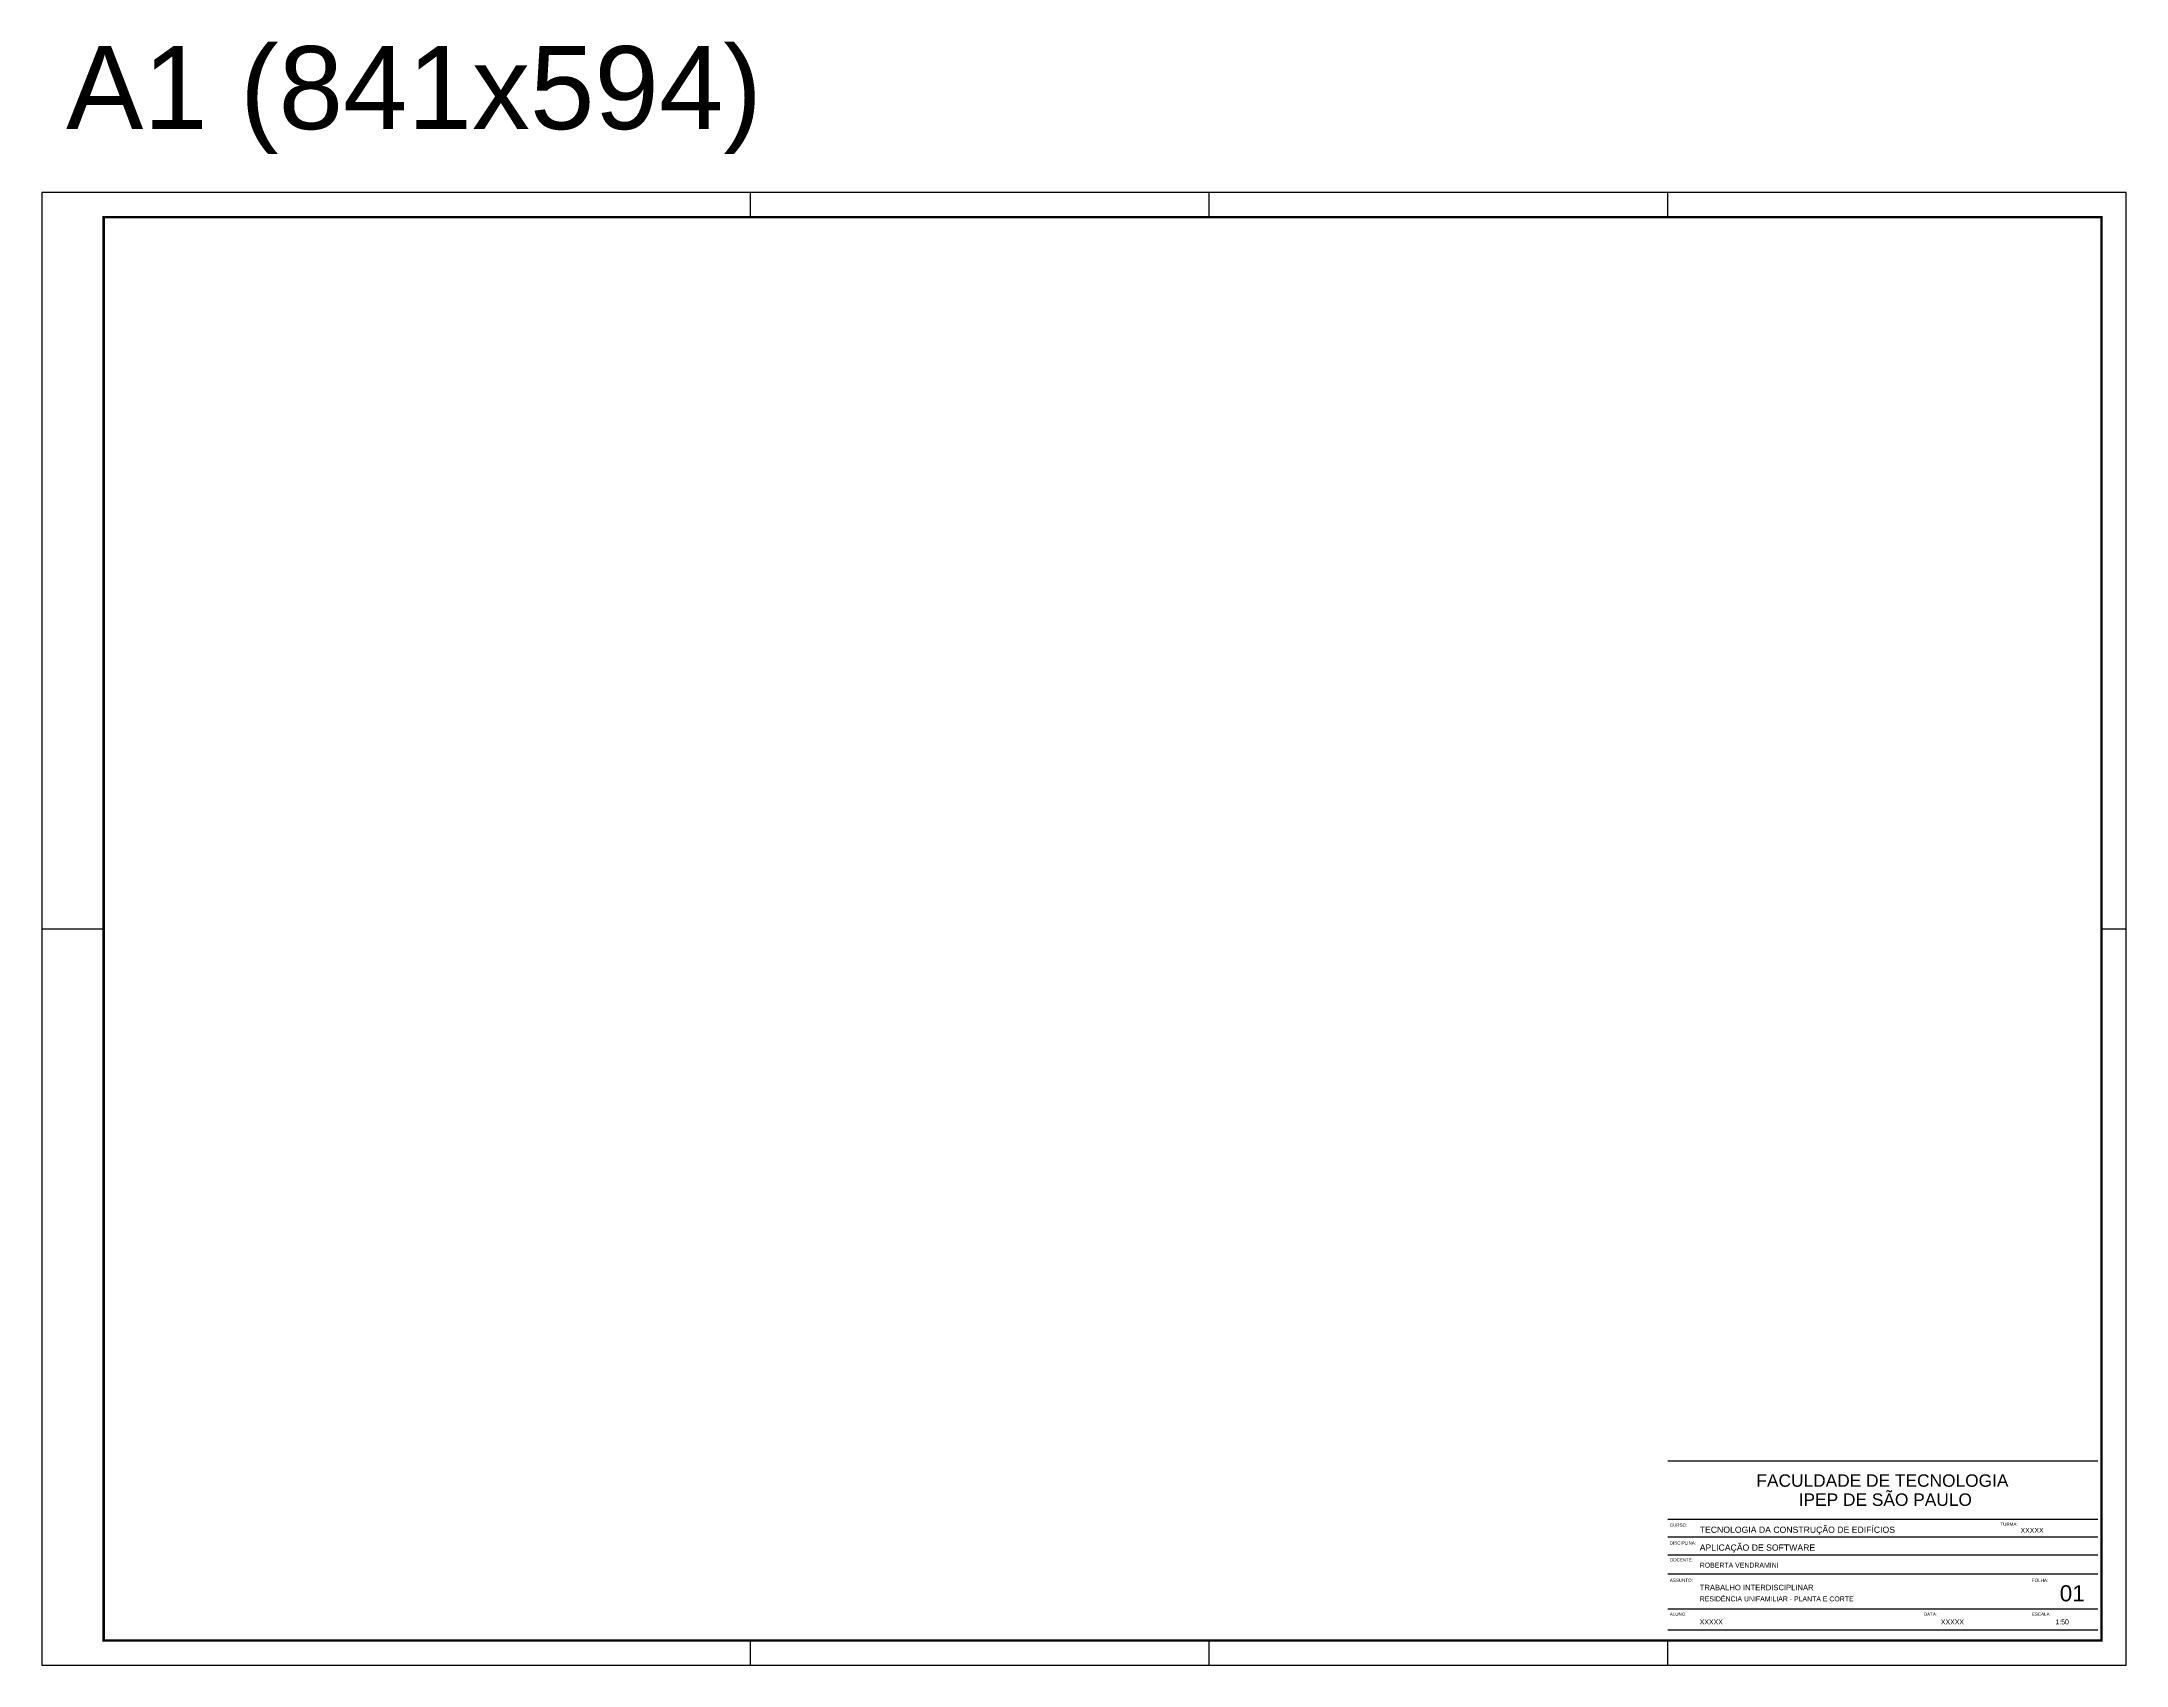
# Paper-space layout 'Folhas ABNT' of a CAD drawing. Header units: millimetres. Extents: x -50 to 3575, y 20 to 922.
# Drawn here: x 1206 to 2047, y 20 to 675 of the extents above; entities that cross this region are included whole.
import ezdxf

# ---------------------------------------------------------------- set-up
doc = ezdxf.new("R2010")
doc.units = ezdxf.units.MM
doc.layers.add('ARQ-FOLHA', color=7, linetype='Continuous')
doc.styles.add('arial', font='arial.ttf')

# ---------------------------------------------------------------- blocks, each defined once
blk = doc.blocks.new('FOLHA A1')
at = {"layer": 'ARQ-FOLHA'}
for p, q in [((841, 0), (0, 0)), ((0, 0), (0, -594)), ((286, -10), (286, 0)), ((471, -10), (471, 0)), ((656, -10), (656, 0)), ((841, -594), (841, 0)), ((0, -297), (25, -297)), ((831, -297), (841, -297)), ((286, -594), (286, -584)), ((471, -594), (471, -584)), ((656, -594), (656, -584)), ((0, -594), (841, -594))]:
    blk.add_line(p, q, dxfattribs=at)
at = {"layer": 'ARQ-FOLHA', "const_width": 1}
blk.add_lwpolyline([(25, -10), (25, -584), (831, -584), (831, -10), (25, -10)], dxfattribs=at)

psp = doc.layouts.new('Folhas ABNT')

# ---------------------------------------------------------------- linework, layer by layer
at = {"layer": 'ARQ-FOLHA'}
for p, q in [((2035.65, 102.34), (1862.15, 102.34)), ((2035.65, 78.82), (1862.15, 78.82)), ((2035.65, 71.62), (1862.15, 71.62)), ((2035.65, 64.42), (1862.15, 64.42)), ((2035.65, 56.72), (1862.15, 56.72)), ((2035.65, 42.6), (1862.15, 42.6)), ((2035.65, 34.2), (1862.15, 34.2))]:
    psp.add_line(p, q, dxfattribs=at)

# ---------------------------------------------------------------- block references
psp.add_blockref('FOLHA A1', (1206.15, 614.01), dxfattribs=at)

# ---------------------------------------------------------------- texts
at = {"layer": 'ARQ-FOLHA', "style": 'arial'}
for s, height, p in [('A1 (841x594)', 33.4769, (1215.97, 639.52)), ('FACULDADE DE TECNOLOGIA ', 5, (1897.92, 92.01)), ('IPEP DE SÃO PAULO', 5, (1914.99, 84.31)), ('CURSO:', 1.3, (1862.98, 75.92)), ('TECNOLOGIA DA CONSTRUÇÃO DE EDIFÍCIOS', 2.5, (1875.06, 73.43)), ('TURMA:', 1.3, (1996.35, 76.29)), ('DISCIPLINA:', 1.3, (1862.98, 68.72)), ('APLICAÇÃO DE SOFTWARE', 2.5, (1875.06, 66.23)), ('XXXXX', 2, (2004.48, 73.44)), ('DOCENTE:', 1.3, (1862.98, 61.89)), ('ROBERTA VENDRAMINI', 2, (1875.06, 59.39)), ('ASSUNTO:', 1.3, (1862.98, 53.64)), ('TRABALHO INTERDISCIPLINAR', 2.2, (1875.06, 50.28)), ('FOLHA:', 1.3, (2009.07, 53.64)), ('RESIDÊNCIA UNIFAMILIAR - PLANTA E CORTE', 2, (1875.06, 45.79)), ('ALUNO:', 1.3, (1862.98, 39.97)), ('XXXXX', 2, (1875.06, 36.52)), ('DATA:', 1.3, (1965.48, 39.97)), ('XXXXX', 2, (1972.35, 36.52)), ('ESCALA:', 1.3, (2009.04, 39.97)), ('1:50', 2, (2018.53, 36.52))]:
    psp.add_text(s, height=height, dxfattribs=at).set_placement(p)
psp.add_attdef('01', (2020.29, 45.8), '01', height=6.5, dxfattribs=at)

doc.saveas('drawing.dxf')
